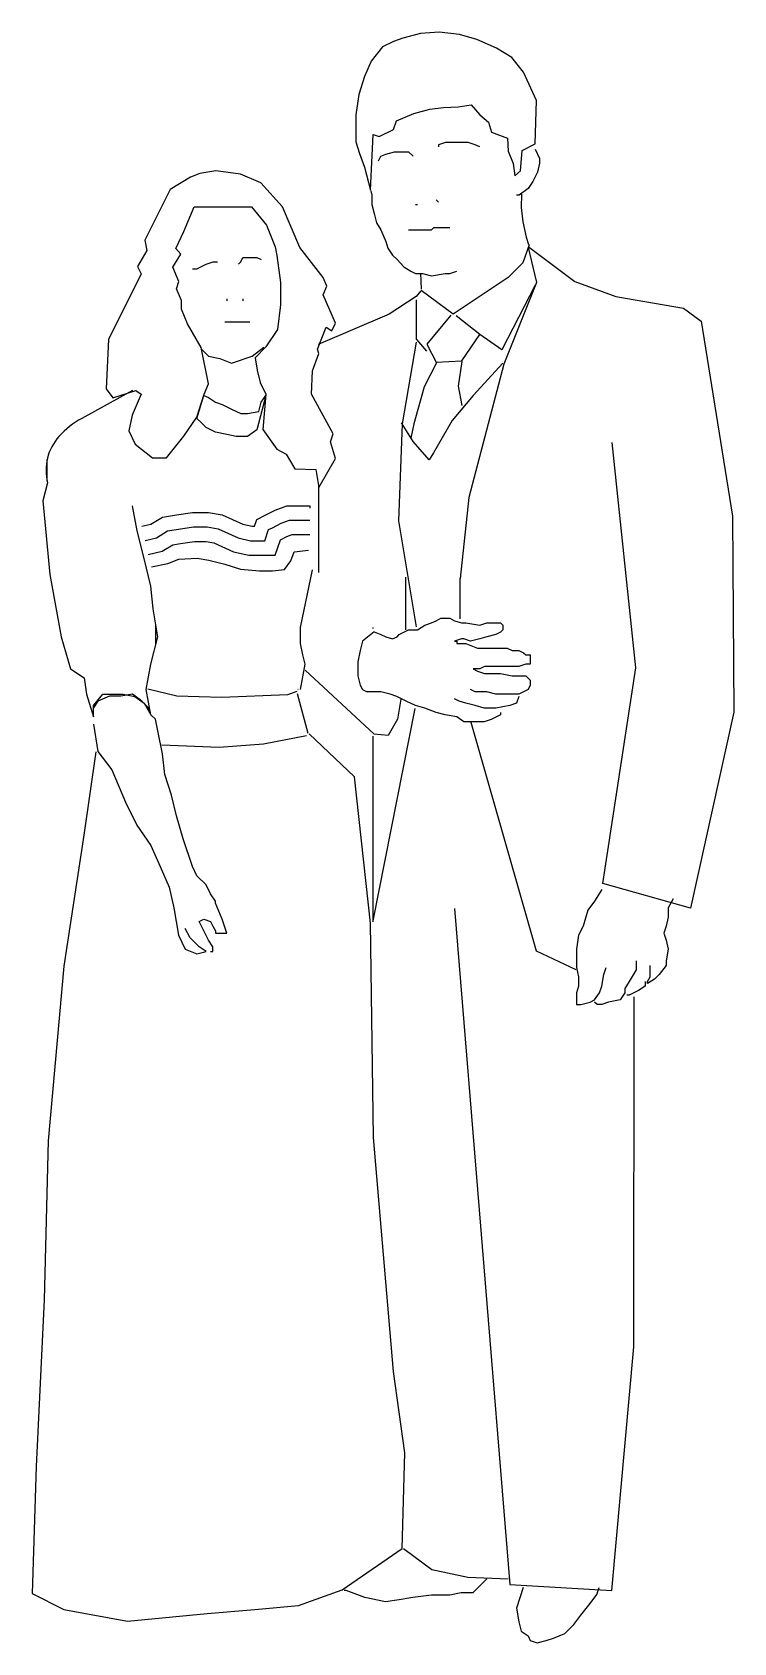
# Model space of a CAD drawing. Extents: x 10.23 to 11, y 14.9 to 16.66.
import ezdxf

# ---------------------------------------------------------------- set-up
doc = ezdxf.new("R2010")
doc.units = 0
doc.header["$LTSCALE"] = 0.4
doc.header["$MEASUREMENT"] = 0
doc.layers.get('0').update_dxf_attribs({"linetype": 'CONTINUOUS'})
doc.layers.add('PERSONA', color=7, linetype='CONTINUOUS')

msp = doc.modelspace()

# ---------------------------------------------------------------- linework, layer by layer
at = {"color": 0}
for p, q in [((10.654, 16.3213), (10.654, 16.3649)), ((10.4055, 16.3343), (10.4055, 16.3343)), ((10.5472, 16.0669), (10.5472, 16.1626)), ((10.6421, 16.004), (10.6421, 16.0616)), ((10.7015, 16.0162), (10.7015, 16.0601)), ((10.6065, 16.0057), (10.6065, 16.0066)), ((10.5245, 15.9388), (10.5244, 15.9389)), ((10.3593, 15.9194), (10.3591, 15.9196)), ((10.6065, 15.685), (10.6065, 15.8879))]:
    msp.add_line(p, q, dxfattribs=at)
at = {"layer": 'PERSONA', "color": 7}
for p, q in [((10.6045, 16.4901), (10.6045, 16.4901)), ((10.2505, 16.1667), (10.2505, 16.1903)), ((10.3692, 15.9877), (10.3692, 16.0096)), ((10.3187, 15.9315), (10.306, 15.9263)), ((10.3311, 15.9315), (10.3187, 15.9315)), ((10.3437, 15.934), (10.3311, 15.9315)), ((10.3538, 15.9263), (10.3437, 15.934)), ((10.306, 15.9263), (10.3011, 15.9188)), ((10.3613, 15.9188), (10.3538, 15.9263)), ((10.3639, 15.9113), (10.3613, 15.9188)), ((10.3688, 15.9064), (10.3639, 15.9113)), ((10.3714, 15.8937), (10.3688, 15.9064)), ((10.3763, 15.8686), (10.3714, 15.8937)), ((10.3789, 15.8461), (10.3763, 15.8686)), ((10.3864, 15.8234), (10.3789, 15.8461)), ((10.3916, 15.8009), (10.3864, 15.8234)), ((10.3991, 15.7758), (10.3916, 15.8009)), ((10.4092, 15.7455), (10.3991, 15.7758)), ((10.4141, 15.7354), (10.4092, 15.7455)), ((10.4241, 15.7254), (10.4141, 15.7354)), ((10.429, 15.7156), (10.4241, 15.7254)), ((10.4342, 15.7078), (10.429, 15.7156)), ((10.4342, 15.7055), (10.4342, 15.7078)), ((10.4417, 15.6879), (10.4342, 15.7055)), ((10.4166, 15.6853), (10.4215, 15.6879)), ((10.4189, 15.6804), (10.4166, 15.6853)), ((10.4215, 15.6879), (10.429, 15.6853)), ((10.429, 15.6853), (10.4316, 15.6804)), ((10.4443, 15.6804), (10.4417, 15.6879)), ((10.4215, 15.6752), (10.4189, 15.6804)), ((10.4189, 15.6804), (10.4189, 15.6804)), ((10.4267, 15.6651), (10.4215, 15.6752)), ((10.4316, 15.6576), (10.4267, 15.6651)), ((10.4316, 15.6804), (10.4342, 15.6752)), ((10.4342, 15.6752), (10.4342, 15.6726)), ((10.4342, 15.6726), (10.4466, 15.6726)), ((10.4466, 15.6726), (10.4443, 15.6804)), ((10.429, 15.6527), (10.4316, 15.6527)), ((10.4316, 15.6527), (10.4316, 15.6576))]:
    msp.add_line(p, q, dxfattribs=at)
at = {"layer": 'PERSONA'}
for p, q in [((10.7759, 16.4218), (10.7848, 16.3835)), ((10.7848, 16.3835), (10.7491, 16.2943)), ((10.7491, 16.2943), (10.7109, 16.1489)), ((10.7109, 16.1489), (10.7015, 16.0601)), ((10.5271, 16.0067), (10.5403, 16.0697))]:
    msp.add_line(p, q, dxfattribs=at)
for points in [[(10.6169, 16.6413), (10.6043, 16.6255), (10.5971, 16.6088), (10.5908, 16.589), (10.5876, 16.5668), (10.5876, 16.5375), (10.5916, 16.5248), (10.5971, 16.5098), (10.6035, 16.4844), (10.6066, 16.5454), (10.613, 16.5431), (10.6288, 16.551), (10.632, 16.5605), (10.651, 16.5684), (10.6684, 16.5732), (10.6835, 16.5748), (10.6993, 16.5756), (10.7136, 16.5779), (10.7231, 16.5668), (10.7326, 16.5589), (10.7358, 16.5478), (10.7532, 16.5415), (10.754, 16.5272), (10.7596, 16.5137), (10.7612, 16.5003), (10.7675, 16.5058), (10.7691, 16.528), (10.7833, 16.5351), (10.7849, 16.5827), (10.7707, 16.6136), (10.758, 16.6294), (10.7413, 16.6397), (10.7199, 16.6492), (10.7009, 16.6548), (10.6787, 16.6572), (10.6581, 16.6556), (10.6391, 16.6508), (10.6288, 16.6469)], [(10.4069, 16.4987), (10.3847, 16.4852), (10.357, 16.4298), (10.3594, 16.4187), (10.3491, 16.4012), (10.353, 16.3933), (10.3174, 16.3212), (10.315, 16.2673), (10.3221, 16.2578), (10.3475, 16.2657), (10.353, 16.2618), (10.3435, 16.2388), (10.3396, 16.2214), (10.3467, 16.2071), (10.3657, 16.192), (10.3808, 16.192), (10.3998, 16.2158), (10.4141, 16.2364), (10.422, 16.2618), (10.4267, 16.2729), (10.4188, 16.3125), (10.4038, 16.3386), (10.3974, 16.3545), (10.3974, 16.364), (10.3919, 16.3767), (10.3943, 16.3846), (10.3879, 16.4004), (10.3966, 16.4147), (10.3911, 16.421), (10.3998, 16.4393), (10.4109, 16.4662), (10.4347, 16.4662), (10.4576, 16.4662), (10.4735, 16.4662), (10.4901, 16.4464), (10.4996, 16.4226), (10.5012, 16.4131), (10.5052, 16.3838), (10.5052, 16.3592), (10.502, 16.3323), (10.4893, 16.3133), (10.4775, 16.3014), (10.4798, 16.2879), (10.483, 16.2744), (10.4893, 16.2618), (10.4862, 16.2229), (10.5012, 16.2016), (10.5115, 16.196), (10.521, 16.1802), (10.544, 16.1794), (10.5472, 16.1596), (10.5654, 16.1913), (10.5599, 16.2095), (10.563, 16.2182), (10.5393, 16.2618), (10.5401, 16.2871), (10.5472, 16.3061), (10.5456, 16.3109), (10.5551, 16.3347), (10.5615, 16.3307), (10.5654, 16.3394), (10.552, 16.3703), (10.5559, 16.3798), (10.552, 16.3893), (10.5266, 16.4218), (10.5076, 16.4662), (10.4838, 16.4924), (10.4616, 16.5019), (10.4347, 16.5058), (10.4172, 16.5027)]]:
    msp.add_lwpolyline(points, close=True, dxfattribs=at)
at = {"layer": 'PERSONA', "color": 7}
for points in [[(10.6124, 16.5165), (10.615, 16.5217), (10.6202, 16.524), (10.63, 16.5266), (10.6352, 16.5266), (10.6453, 16.5266), (10.6502, 16.5217)], [(10.7231, 16.5318), (10.7179, 16.5341), (10.7104, 16.5367), (10.7029, 16.5367), (10.6928, 16.5367), (10.6854, 16.5367), (10.6779, 16.5341), (10.6779, 16.5318)], [(10.7833, 16.5292), (10.7882, 16.5191), (10.7882, 16.5142), (10.7859, 16.5041), (10.7808, 16.494), (10.7758, 16.4865), (10.7658, 16.479), (10.7632, 16.479)], [(10.6041, 16.4837), (10.6049, 16.4791), (10.6049, 16.469), (10.6075, 16.4589), (10.6101, 16.4488), (10.615, 16.4413), (10.6202, 16.4286), (10.6225, 16.4211), (10.6277, 16.4136), (10.6326, 16.4087), (10.6401, 16.4009), (10.6476, 16.396), (10.6528, 16.3935), (10.6603, 16.3935), (10.6703, 16.3911), (10.6853, 16.3934), (10.6902, 16.3934), (10.698, 16.396)], [(10.6779, 16.4713), (10.6753, 16.4739)], [(10.7686, 16.4801), (10.7682, 16.4658), (10.7701, 16.45), (10.7736, 16.4332), (10.7762, 16.4252)], [(10.6528, 16.469), (10.6551, 16.469)], [(10.6453, 16.4413), (10.6551, 16.4413), (10.6629, 16.4413), (10.6704, 16.4413), (10.6727, 16.4439), (10.6804, 16.4439), (10.6902, 16.4439)], [(10.4092, 16.3987), (10.4141, 16.3987), (10.419, 16.401), (10.4242, 16.4036), (10.4317, 16.4062), (10.4366, 16.4062)], [(10.4594, 16.4036), (10.462, 16.4062), (10.4643, 16.4111), (10.4695, 16.4111), (10.4744, 16.4111), (10.4795, 16.4111), (10.4844, 16.4087)], [(10.6583, 16.3937), (10.659, 16.3763)], [(10.4467, 16.3658), (10.4467, 16.3635)], [(10.4643, 16.3658), (10.4643, 16.3635)], [(10.4444, 16.3407), (10.4519, 16.3407), (10.4568, 16.3407), (10.4594, 16.3407), (10.4694, 16.3407), (10.4718, 16.3407)], [(10.419, 16.3108), (10.4268, 16.3033), (10.4392, 16.3007), (10.4519, 16.2955), (10.4743, 16.3033), (10.487, 16.3131)], [(10.7482, 16.2954), (10.7156, 16.2603), (10.6928, 16.2329), (10.6726, 16.1977), (10.6677, 16.19), (10.6502, 16.2101), (10.6375, 16.2303)], [(10.3538, 16.1174), (10.3639, 16.1197), (10.3763, 16.1274), (10.3916, 16.1297), (10.4092, 16.1323), (10.4268, 16.1323), (10.4418, 16.1297), (10.4642, 16.1197), (10.4743, 16.1173), (10.4769, 16.1173), (10.4795, 16.1248), (10.4893, 16.1297), (10.4994, 16.1349), (10.5121, 16.1398), (10.5245, 16.1398), (10.5372, 16.1398), (10.5372, 16.1372)], [(10.3574, 16.1019), (10.3701, 16.1048), (10.382, 16.1123), (10.3939, 16.1141), (10.4103, 16.1165), (10.4254, 16.1165), (10.4371, 16.1145), (10.4592, 16.1046), (10.4725, 16.1015), (10.4882, 16.1015), (10.4924, 16.1136), (10.4965, 16.1156), (10.5059, 16.1205), (10.515, 16.124), (10.5245, 16.124), (10.5372, 16.124)], [(10.3609, 16.0865), (10.3762, 16.09), (10.3876, 16.0971), (10.3963, 16.0984), (10.4115, 16.1007), (10.424, 16.1007), (10.4324, 16.0992), (10.4541, 16.0895), (10.4708, 16.0857), (10.4995, 16.0857), (10.5052, 16.1023), (10.5124, 16.106), (10.518, 16.1082), (10.5245, 16.1082), (10.5372, 16.1082)], [(10.3645, 16.0729), (10.3822, 16.0765), (10.3942, 16.0812), (10.4145, 16.0824), (10.4272, 16.0802), (10.4446, 16.0758), (10.4617, 16.0704), (10.4824, 16.0685), (10.4965, 16.0685), (10.5096, 16.0701), (10.5165, 16.0795), (10.5204, 16.0892), (10.536, 16.0911)], [(10.6075, 16.0018), (10.615, 15.9992), (10.6202, 15.9966), (10.6277, 15.9943), (10.6326, 15.9966), (10.6351, 15.9992), (10.64, 16.0017), (10.6452, 16.0043), (10.655, 16.0043), (10.6628, 16.0092), (10.6703, 16.0118), (10.6752, 16.0141), (10.6804, 16.0167), (10.6902, 16.0167), (10.6954, 16.0141), (10.7029, 16.0118), (10.7078, 16.0118), (10.7231, 16.0092), (10.7306, 16.0118), (10.7406, 16.0118), (10.7455, 16.0118), (10.7481, 16.0092), (10.7481, 16.0043), (10.7455, 16.0017), (10.7406, 15.9991), (10.7306, 15.9966), (10.7231, 15.9942), (10.713, 15.9917), (10.7055, 15.9942), (10.7029, 15.9942), (10.7029, 15.9942), (10.6954, 15.9917), (10.698, 15.9917), (10.698, 15.9891), (10.7029, 15.9891), (10.7078, 15.9891), (10.7205, 15.9842), (10.7254, 15.9842), (10.7306, 15.9842), (10.7355, 15.9842), (10.7406, 15.9842), (10.7455, 15.9842), (10.753, 15.9842), (10.7582, 15.9816), (10.7657, 15.9816), (10.7706, 15.979), (10.7732, 15.9767), (10.7781, 15.9767), (10.7781, 15.9741), (10.7781, 15.9715), (10.7781, 15.9666), (10.7758, 15.9666), (10.7732, 15.9666), (10.7657, 15.964), (10.7605, 15.964), (10.7556, 15.964), (10.7507, 15.964), (10.7455, 15.964), (10.738, 15.964), (10.7331, 15.964), (10.728, 15.964), (10.7231, 15.9614), (10.7156, 15.9614), (10.7156, 15.9614), (10.7205, 15.9591), (10.728, 15.9565), (10.7455, 15.9565), (10.7582, 15.9539), (10.7732, 15.9539), (10.7781, 15.949), (10.7781, 15.9438), (10.7758, 15.9389), (10.7657, 15.934), (10.753, 15.934), (10.7406, 15.934), (10.7305, 15.9363), (10.7179, 15.9363), (10.713, 15.9389), (10.713, 15.9389)], [(10.5271, 15.9389), (10.5322, 15.9666), (10.5297, 15.9767), (10.5271, 15.9891), (10.5271, 15.9992), (10.5271, 16.0067)], [(10.6075, 16.0018), (10.5948, 15.9917), (10.5925, 15.9816), (10.5899, 15.9692), (10.5899, 15.9539), (10.5925, 15.9438), (10.5948, 15.9389), (10.6, 15.9363)], [(10.7455, 15.9138), (10.7455, 15.9112), (10.7354, 15.9063), (10.7279, 15.9037), (10.7179, 15.9037), (10.7055, 15.9037), (10.698, 15.9089), (10.698, 15.9089), (10.6853, 15.9112), (10.6752, 15.9138), (10.6628, 15.9187), (10.6527, 15.9213), (10.6426, 15.9262), (10.6325, 15.9314), (10.6251, 15.934), (10.615, 15.9363), (10.6049, 15.9363), (10.6, 15.9363)], [(10.7657, 15.9314), (10.7631, 15.9239), (10.7556, 15.9213), (10.7406, 15.9187), (10.7279, 15.9187), (10.7179, 15.9213), (10.7078, 15.9239), (10.7003, 15.9262), (10.6954, 15.9288)], [(10.3011, 15.9012), (10.306, 15.8712), (10.3213, 15.851), (10.3362, 15.8159), (10.3486, 15.7908), (10.3639, 15.7683), (10.374, 15.7455), (10.3838, 15.7231), (10.389, 15.7003), (10.3939, 15.6703), (10.4014, 15.655), (10.414, 15.6501), (10.4241, 15.6527), (10.4166, 15.6576), (10.4066, 15.6677), (10.4014, 15.6778)], [(10.8562, 15.7204), (10.8484, 15.7077), (10.8409, 15.6979), (10.836, 15.6804), (10.8308, 15.6703), (10.8285, 15.655), (10.8285, 15.6475), (10.8285, 15.6351), (10.8308, 15.625), (10.8308, 15.6149), (10.8285, 15.6074), (10.8285, 15.5948), (10.8334, 15.5948), (10.8435, 15.5973), (10.8484, 15.5999), (10.8536, 15.6074), (10.8562, 15.6149), (10.8585, 15.6276), (10.8611, 15.6351)], [(10.934, 15.7103), (10.9288, 15.7002), (10.9288, 15.6901), (10.9265, 15.6803), (10.9239, 15.6726), (10.9265, 15.6651), (10.9288, 15.655), (10.9265, 15.6426), (10.9265, 15.6374), (10.9187, 15.6276), (10.9138, 15.6224), (10.9063, 15.6175), (10.9063, 15.6198), (10.9089, 15.625), (10.9089, 15.6276), (10.9089, 15.6374), (10.9089, 15.6374)], [(10.8937, 15.6426), (10.8937, 15.6325), (10.8862, 15.6198), (10.8813, 15.6123), (10.8813, 15.6074), (10.8761, 15.5999), (10.8637, 15.5973), (10.8562, 15.5947), (10.851, 15.5947), (10.8484, 15.5973)], [(10.9037, 15.6198), (10.9037, 15.6149), (10.8962, 15.61), (10.8862, 15.6048), (10.8836, 15.6048)], [(10.7305, 14.967), (10.7155, 14.952), (10.7028, 14.952), (10.6901, 14.9494), (10.6702, 14.9494), (10.65, 14.9468), (10.635, 14.9442), (10.6201, 14.9419), (10.5973, 14.9468), (10.5771, 14.9543), (10.5748, 14.9543)], [(10.7705, 14.9578), (10.763, 14.935), (10.7656, 14.92), (10.7682, 14.9099), (10.7757, 14.905), (10.778, 14.8998), (10.7858, 14.8972), (10.7956, 14.8998), (10.8034, 14.9024), (10.8158, 14.9073), (10.8258, 14.9174), (10.8333, 14.9275), (10.8434, 14.9402), (10.8509, 14.95), (10.8535, 14.9578)]]:
    msp.add_lwpolyline(points, dxfattribs=at)
at = {"layer": 'PERSONA'}
for points in [[(10.777, 16.425), (10.7699, 16.4052), (10.754, 16.3893), (10.6938, 16.3489), (10.6589, 16.3751)], [(10.7759, 16.423), (10.8269, 16.3848), (10.8715, 16.3682), (10.9455, 16.3555), (10.9646, 16.3414), (10.9991, 16.1285), (11.0003, 15.9143), (10.9531, 15.7001), (10.8575, 15.7269)], [(10.6585, 16.3745), (10.6534, 16.3682), (10.6241, 16.349), (10.5463, 16.3159)], [(10.7833, 16.3806), (10.7469, 16.3101), (10.7231, 16.3267)], [(10.6914, 16.3481), (10.6653, 16.3164), (10.6756, 16.2958), (10.6621, 16.2697), (10.651, 16.2293), (10.6478, 16.2134)], [(10.6748, 16.2966), (10.7033, 16.2982), (10.7231, 16.3267), (10.697, 16.3473)], [(10.6534, 16.3184), (10.6381, 16.2292), (10.6343, 16.1233), (10.6534, 16.0073)], [(10.6653, 16.3085), (10.6542, 16.3212)], [(10.7033, 16.2974), (10.6993, 16.2705), (10.7033, 16.2491)], [(10.8575, 15.7269), (10.8932, 15.9627), (10.8677, 16.2088)], [(10.6369, 15.9283), (10.633, 15.9066), (10.6228, 15.8887), (10.6075, 15.89), (10.5323, 15.9601)], [(10.3605, 15.9397), (10.3923, 15.932), (10.4408, 15.9307), (10.5135, 15.9333), (10.5237, 15.9371)], [(10.5237, 15.9346), (10.5352, 15.8912)], [(10.6522, 15.9181), (10.6063, 15.686)], [(10.8282, 15.6325), (10.7848, 15.6529), (10.7134, 15.9028)], [(10.3036, 15.8708), (10.2906, 15.7797), (10.2689, 15.6365), (10.2516, 15.4456), (10.2472, 15.2721), (10.2386, 15.0899), (10.2342, 14.951), (10.2689, 14.9337), (10.3383, 14.9207), (10.4251, 14.9294), (10.4772, 14.9337), (10.5249, 14.938), (10.5726, 14.955), (10.6381, 15.0003), (10.6412, 15.1048), (10.6287, 15.1937), (10.6069, 15.4495), (10.6038, 15.6835), (10.5863, 15.8435), (10.5367, 15.8906)], [(10.3758, 15.8785), (10.4382, 15.8759), (10.4867, 15.8797), (10.5339, 15.8887)], [(10.6952, 15.6996), (10.7558, 14.9608), (10.8672, 14.9542), (10.8913, 15.2206)], [(10.8913, 15.2206), (10.8917, 15.603)], [(10.6395, 15.0001), (10.6706, 14.9772), (10.7099, 14.969), (10.7541, 14.9673)]]:
    msp.add_lwpolyline(points, dxfattribs=at)
at = {"layer": 'PERSONA', "color": 7}
msp.add_lwpolyline([(10.3438, 16.2655), (10.2884, 16.2352, 0.085246), (10.2634, 16.2154, 0.249626), (10.251, 16.1649), (10.2458, 16.145), (10.2533, 16.0646), (10.2659, 15.9966), (10.276, 15.9614), (10.291, 15.9516), (10.2936, 15.934), (10.3011, 15.909), (10.3011, 15.9214), (10.3112, 15.934), (10.3337, 15.934), (10.3463, 15.9314), (10.3564, 15.924), (10.3639, 15.9113), (10.3587, 15.9389), (10.3639, 15.9666), (10.3714, 15.9966), (10.3662, 16.0269), (10.3639, 16.0519), (10.3564, 16.0822), (10.3487, 16.1122), (10.3438, 16.1398)], format="xyb", dxfattribs=at)
msp.add_lwpolyline([(10.4216, 16.2603), (10.4268, 16.258), (10.4343, 16.2528), (10.4418, 16.2505), (10.4519, 16.2453), (10.4619, 16.2404), (10.4694, 16.2404), (10.4818, 16.2427), (10.4844, 16.2528), (10.4893, 16.2603), (10.4795, 16.2228), (10.4694, 16.2153), (10.4568, 16.2153), (10.4467, 16.2177), (10.4343, 16.2202), (10.4242, 16.2251), (10.419, 16.2303), (10.4141, 16.2352)], close=True, dxfattribs=at)

doc.saveas('drawing.dxf')
